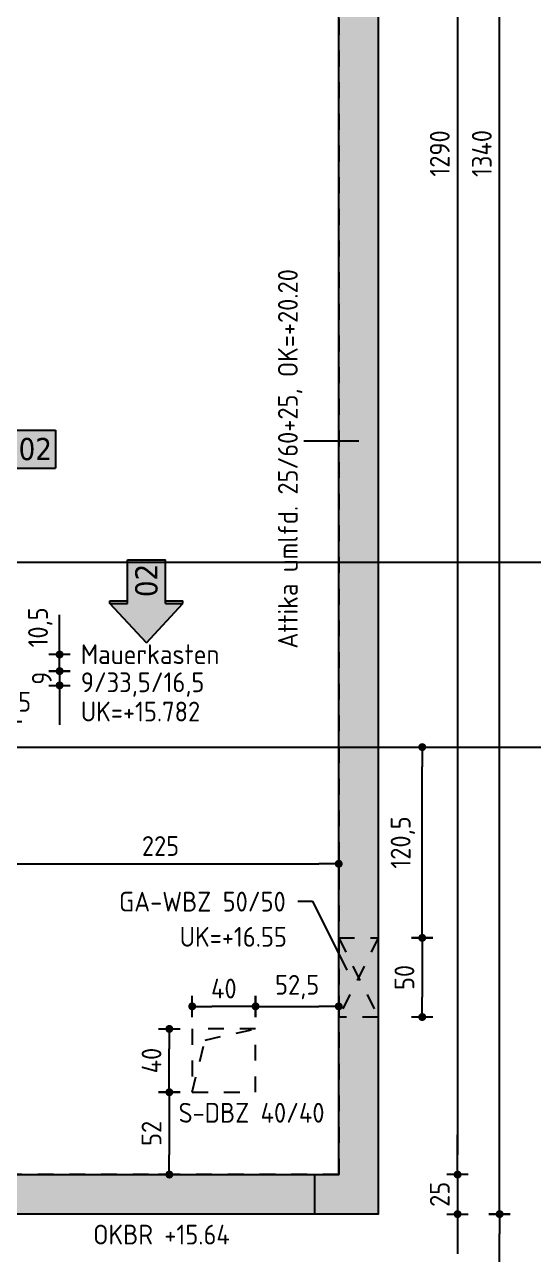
# Model space of a CAD drawing. Extents: x 22 to 185, y 12 to 71.
# Drawn here: x 56.49 to 59.7, y 42.51 to 50.28 of the extents above; entities that cross this region are included whole.
import ezdxf
from ezdxf.enums import TextEntityAlignment as Align

# ---------------------------------------------------------------- set-up
doc = ezdxf.new("R2010")
doc.units = 0
doc.header["$LTSCALE"] = 0.5
doc.header["$MEASUREMENT"] = 0
doc.header["$PDSIZE"] = 0.15
for name, pattern in [('AUSGEZOGEN', [1000.01, 1000, 0.01]), ('HIDDEN2', [0.187, 0.125, -0.062]), ('PUNKT', [0.175, 0.05, -0.125])]:
    doc.linetypes.add(name, pattern=pattern)
doc.layers.get('0').update_dxf_attribs({"linetype": 'CONTINUOUS'})
doc.layers.get('Defpoints').update_dxf_attribs({"linetype": 'CONTINUOUS'})
for name, color, linetype in [('ACHSEN', 7, 'CONTINUOUS'), ('Attika DG', 7, 'CONTINUOUS'), ('BETON', 7, 'CONTINUOUS'), ('DD', 7, 'CONTINUOUS'), ('grau_hell', 7, 'CONTINUOUS'), ('grau_mittel', 7, 'CONTINUOUS'), ('HILFE', 7, 'CONTINUOUS'), ('index', 7, 'CONTINUOUS'), ('MASSE', 7, 'CONTINUOUS'), ('OBJEKT', 7, 'CONTINUOUS'), ('TEXT', 7, 'CONTINUOUS'), ('WD', 7, 'CONTINUOUS')]:
    doc.layers.add(name, color=color, linetype=linetype)
doc.layers.add('NOPLOT', color=7, linetype='CONTINUOUS', plot=False)
doc.styles.add('HELV', font='tahoma.ttf')
doc.styles.add('TXT', font='isocp.shx')
doc.dimstyles.new('DOT_I', dxfattribs={"dimscale": 0.5, "dimtxt": 0.25, "dimasz": 0.25, "dimexe": 0.1, "dimexo": 0.3, "dimgap": 0.1, "dimtad": 1, "dimdec": 3, "dimzin": 3, "dimtxsty": 'TXT', "dimblk": 'DOT', "dimblk1": 'DOT', "dimblk2": 'DOT', "dimsah": 1, "dimcen": 0.1, "dimse1": 1, "dimse2": 1, "dimazin": 0, "dimtfac": 1, "dimtdec": 4, "dimtix": 1, "dimtmove": 2, "dimatfit": 3, "dimldrblk": 'DOT', "dimfxl": 0, "dimtvp": 1, "dimtolj": 1, "dimtzin": 0, "dimarcsym": 0})

# ---------------------------------------------------------------- blocks, each defined once
blk = doc.blocks.new('DG')
at = {"color": 0, "linetype": 'ByBlock', "lineweight": -2}
blk.add_lwpolyline([(7.8, 13.4), (31.25, 13.4), (31.25, 15.77), (35.275, 15.77), (35.275, 0), (34.875, 0), (34.875, 0.25), (35.025, 0.25), (35.025, 15.57), (31.45, 15.57), (31.45, 13.15), (7.6, 13.15)], dxfattribs=at)
blk = doc.blocks.new('Aufkantung')
at = {"color": 0, "linetype": 'ByBlock', "lineweight": -2}
for points in [[(-0.1, 10.25), (-0.05, 10.25), (-0.05, 13.4), (35.175, 13.4), (35.175, 0), (-0.1, 0)], [(0.15, 13.15), (34.925, 13.15), (34.925, 0.25), (0.15, 0.25)]]:
    blk.add_lwpolyline(points, close=True, dxfattribs=at)
blk = doc.blocks.new('DOT')
at = {"layer": 'MASSE', "color": 7, "linetype": 'Continuous'}
for p, q in [((0, 0), (-1, 0)), ((0, 0.54), (0, -0.54))]:
    blk.add_line(p, q, dxfattribs=at)
at = {"layer": 'MASSE', "color": 7, "linetype": 'Continuous', "const_width": 0.2}
blk.add_lwpolyline([(-0.1, 0, 1), (0.1, 0, 1)], format="xyb", close=True, dxfattribs=at)
blk = doc.blocks.new('*D202')
at = {"layer": 'Defpoints', "color": 0, "linetype": 'AUSGEZOGEN', "transparency": 16777216}
for p in [(59.2246, 55.9185), (59.2246, 43.0185), (59.2246, 43.0185)]:
    blk.add_point(p, dxfattribs=at)
at = {"layer": 'MASSE', "color": 0, "linetype": 'AUSGEZOGEN', "lineweight": -2, "transparency": 16777216}
blk.add_line((59.2246, 55.7935), (59.2246, 43.1435), dxfattribs=at)
at = {"layer": 'MASSE', "color": 0, "linetype": 'AUSGEZOGEN', "lineweight": -2, "transparency": 16777216, "xscale": 0.125, "yscale": 0.125, "zscale": 0.125}
for p, rotation in [((59.2246, 55.9185), 90), ((59.2246, 43.0185), 270)]:
    blk.add_blockref('DOT', p, dxfattribs=dict(at, rotation=rotation))
at = {"layer": 'MASSE', "color": 0, "linetype": 'AUSGEZOGEN', "transparency": 16777216, "insert": (59.1121, 49.4685), "char_height": 0.125, "attachment_point": 5, "rotation": 90, "style": 'TXT'}
blk.add_mtext('\\A1;1290', dxfattribs=at)
blk = doc.blocks.new('*D203')
at = {"layer": 'Defpoints', "color": 0, "linetype": 'AUSGEZOGEN', "transparency": 16777216}
for p in [(59.2246, 43.0185), (59.2246, 42.7685), (59.2246, 42.7685)]:
    blk.add_point(p, dxfattribs=at)
at = {"layer": 'MASSE', "color": 0, "linetype": 'AUSGEZOGEN', "lineweight": -2, "transparency": 16777216}
for p, q in [((59.2246, 43.1435), (59.2246, 43.2685)), ((59.2246, 43.0185), (59.2246, 42.7685)), ((59.2246, 42.6435), (59.2246, 42.5185))]:
    blk.add_line(p, q, dxfattribs=at)
at = {"layer": 'MASSE', "color": 0, "linetype": 'AUSGEZOGEN', "lineweight": -2, "transparency": 16777216, "xscale": 0.125, "yscale": 0.125, "zscale": 0.125}
for p, rotation in [((59.2246, 43.0185), 270), ((59.2246, 42.7685), 90)]:
    blk.add_blockref('DOT', p, dxfattribs=dict(at, rotation=rotation))
at = {"layer": 'MASSE', "color": 0, "linetype": 'AUSGEZOGEN', "transparency": 16777216, "insert": (59.1121, 42.8935), "char_height": 0.125, "attachment_point": 5, "rotation": 90, "style": 'TXT'}
blk.add_mtext('\\A1;25', dxfattribs=at)
blk = doc.blocks.new('*D204')
at = {"layer": 'Defpoints', "color": 0, "linetype": 'AUSGEZOGEN', "transparency": 16777216}
for p in [(59.4901, 56.1685), (59.4901, 56.1685), (59.4901, 42.7685)]:
    blk.add_point(p, dxfattribs=at)
at = {"layer": 'MASSE', "color": 0, "linetype": 'AUSGEZOGEN', "lineweight": -2, "transparency": 16777216}
blk.add_line((59.4901, 42.8935), (59.4901, 56.0435), dxfattribs=at)
at = {"layer": 'MASSE', "color": 0, "linetype": 'AUSGEZOGEN', "lineweight": -2, "transparency": 16777216, "xscale": 0.125, "yscale": 0.125, "zscale": 0.125}
for p, rotation in [((59.4901, 56.1685), 90), ((59.4901, 42.7685), 270)]:
    blk.add_blockref('DOT', p, dxfattribs=dict(at, rotation=rotation))
at = {"layer": 'MASSE', "color": 0, "linetype": 'AUSGEZOGEN', "transparency": 16777216, "insert": (59.3776, 49.4685), "char_height": 0.125, "attachment_point": 5, "rotation": 90, "style": 'TXT'}
blk.add_mtext('\\A1;1340', dxfattribs=at)
blk = doc.blocks.new('*D226')
at = {"layer": 'Defpoints', "color": 0, "linetype": 'AUSGEZOGEN', "transparency": 16777216}
for p in [(56.2244, 44.9814), (58.4744, 44.9814), (58.4744, 44.9814)]:
    blk.add_point(p, dxfattribs=at)
at = {"layer": 'MASSE', "color": 0, "linetype": 'AUSGEZOGEN', "lineweight": -2, "transparency": 16777216}
blk.add_line((56.3494, 44.9814), (58.3494, 44.9814), dxfattribs=at)
at = {"layer": 'MASSE', "color": 0, "linetype": 'AUSGEZOGEN', "lineweight": -2, "transparency": 16777216, "xscale": 0.125, "yscale": 0.125, "zscale": 0.125, "rotation": 180}
blk.add_blockref('DOT', (56.2244, 44.9814), dxfattribs=at)
at = {"layer": 'MASSE', "color": 0, "linetype": 'AUSGEZOGEN', "lineweight": -2, "transparency": 16777216, "xscale": 0.125, "yscale": 0.125, "zscale": 0.125}
blk.add_blockref('DOT', (58.4744, 44.9814), dxfattribs=at)
at = {"layer": 'MASSE', "color": 0, "linetype": 'AUSGEZOGEN', "transparency": 16777216, "insert": (57.3494, 45.0939), "char_height": 0.125, "attachment_point": 5, "style": 'TXT'}
blk.add_mtext('\\A1;225', dxfattribs=at)
blk = doc.blocks.new('*D79')
at = {"layer": 'Defpoints', "color": 0, "linetype": 'AUSGEZOGEN', "transparency": 16777216}
for p in [(57.5494, 44.0808), (57.5494, 44.0808), (57.9494, 44.0808)]:
    blk.add_point(p, dxfattribs=at)
at = {"layer": 'MASSE', "color": 0, "linetype": 'AUSGEZOGEN', "lineweight": -2, "transparency": 16777216}
blk.add_line((57.8244, 44.0808), (57.6744, 44.0808), dxfattribs=at)
at = {"layer": 'MASSE', "color": 0, "linetype": 'AUSGEZOGEN', "lineweight": -2, "transparency": 16777216, "xscale": 0.125, "yscale": 0.125, "zscale": 0.125, "rotation": 180}
blk.add_blockref('DOT', (57.5494, 44.0808), dxfattribs=at)
at = {"layer": 'MASSE', "color": 0, "linetype": 'AUSGEZOGEN', "lineweight": -2, "transparency": 16777216, "xscale": 0.125, "yscale": 0.125, "zscale": 0.125}
blk.add_blockref('DOT', (57.9494, 44.0808), dxfattribs=at)
at = {"layer": 'MASSE', "color": 0, "linetype": 'AUSGEZOGEN', "transparency": 16777216, "insert": (57.7494, 44.1933), "char_height": 0.125, "attachment_point": 5, "style": 'TXT'}
blk.add_mtext('\\A1;40', dxfattribs=at)
blk = doc.blocks.new('*D80')
at = {"layer": 'Defpoints', "color": 0, "linetype": 'AUSGEZOGEN', "transparency": 16777216}
for p in [(57.9494, 44.0808), (58.4744, 44.0808), (58.4744, 44.0808)]:
    blk.add_point(p, dxfattribs=at)
at = {"layer": 'MASSE', "color": 0, "linetype": 'AUSGEZOGEN', "lineweight": -2, "transparency": 16777216}
blk.add_line((58.0744, 44.0808), (58.3494, 44.0808), dxfattribs=at)
at = {"layer": 'MASSE', "color": 0, "linetype": 'AUSGEZOGEN', "lineweight": -2, "transparency": 16777216, "xscale": 0.125, "yscale": 0.125, "zscale": 0.125, "rotation": 180}
blk.add_blockref('DOT', (57.9494, 44.0808), dxfattribs=at)
at = {"layer": 'MASSE', "color": 0, "linetype": 'AUSGEZOGEN', "lineweight": -2, "transparency": 16777216, "xscale": 0.125, "yscale": 0.125, "zscale": 0.125}
blk.add_blockref('DOT', (58.4744, 44.0808), dxfattribs=at)
at = {"layer": 'MASSE', "color": 0, "linetype": 'AUSGEZOGEN', "transparency": 16777216, "insert": (58.2119, 44.2027), "char_height": 0.125, "attachment_point": 5, "style": 'TXT'}
blk.add_mtext('\\A1;52,5', dxfattribs=at)
blk = doc.blocks.new('*D81')
at = {"layer": 'Defpoints', "color": 0, "linetype": 'AUSGEZOGEN', "transparency": 16777216}
for p in [(57.405, 43.9385), (57.405, 43.9385), (57.405, 43.5385)]:
    blk.add_point(p, dxfattribs=at)
at = {"layer": 'MASSE', "color": 0, "linetype": 'AUSGEZOGEN', "lineweight": -2, "transparency": 16777216}
blk.add_line((57.405, 43.6635), (57.405, 43.8135), dxfattribs=at)
at = {"layer": 'MASSE', "color": 0, "linetype": 'AUSGEZOGEN', "lineweight": -2, "transparency": 16777216, "xscale": 0.125, "yscale": 0.125, "zscale": 0.125}
for p, rotation in [((57.405, 43.9385), 90), ((57.405, 43.5385), 270)]:
    blk.add_blockref('DOT', p, dxfattribs=dict(at, rotation=rotation))
at = {"layer": 'MASSE', "color": 0, "linetype": 'AUSGEZOGEN', "transparency": 16777216, "insert": (57.2925, 43.7385), "char_height": 0.125, "attachment_point": 5, "rotation": 90, "style": 'TXT'}
blk.add_mtext('\\A1;40', dxfattribs=at)
blk = doc.blocks.new('*D82')
at = {"layer": 'Defpoints', "color": 0, "linetype": 'AUSGEZOGEN', "transparency": 16777216}
for p in [(57.405, 43.5385), (57.405, 43.0185), (57.405, 43.0185)]:
    blk.add_point(p, dxfattribs=at)
at = {"layer": 'MASSE', "color": 0, "linetype": 'AUSGEZOGEN', "lineweight": -2, "transparency": 16777216}
blk.add_line((57.405, 43.4135), (57.405, 43.1435), dxfattribs=at)
at = {"layer": 'MASSE', "color": 0, "linetype": 'AUSGEZOGEN', "lineweight": -2, "transparency": 16777216, "xscale": 0.125, "yscale": 0.125, "zscale": 0.125}
for p, rotation in [((57.405, 43.5385), 90), ((57.405, 43.0185), 270)]:
    blk.add_blockref('DOT', p, dxfattribs=dict(at, rotation=rotation))
at = {"layer": 'MASSE', "color": 0, "linetype": 'AUSGEZOGEN', "transparency": 16777216, "insert": (57.2925, 43.2785), "char_height": 0.125, "attachment_point": 5, "rotation": 90, "style": 'TXT'}
blk.add_mtext('\\A1;52', dxfattribs=at)
blk = doc.blocks.new('*D285')
at = {"layer": 'Defpoints', "color": 0, "linetype": 'AUSGEZOGEN', "transparency": 16777216}
for p in [(59.0016, 45.7185), (59.0016, 45.7185), (59.0016, 44.5135)]:
    blk.add_point(p, dxfattribs=at)
at = {"layer": 'MASSE', "color": 0, "linetype": 'AUSGEZOGEN', "lineweight": -2, "transparency": 16777216}
blk.add_line((59.0016, 44.6385), (59.0016, 45.5935), dxfattribs=at)
at = {"layer": 'MASSE', "color": 0, "linetype": 'AUSGEZOGEN', "lineweight": -2, "transparency": 16777216, "xscale": 0.125, "yscale": 0.125, "zscale": 0.125}
for p, rotation in [((59.0016, 45.7185), 90), ((59.0016, 44.5135), 270)]:
    blk.add_blockref('DOT', p, dxfattribs=dict(at, rotation=rotation))
at = {"layer": 'MASSE', "color": 0, "linetype": 'AUSGEZOGEN', "transparency": 16777216, "insert": (58.8797, 45.116), "char_height": 0.125, "attachment_point": 5, "rotation": 90, "style": 'TXT'}
blk.add_mtext('\\A1;120,5', dxfattribs=at)
blk = doc.blocks.new('*D286')
at = {"layer": 'Defpoints', "color": 0, "linetype": 'AUSGEZOGEN', "transparency": 16777216}
for p in [(59.0016, 44.5135), (59.0016, 44.0135), (59.0016, 44.0135)]:
    blk.add_point(p, dxfattribs=at)
at = {"layer": 'MASSE', "color": 0, "linetype": 'AUSGEZOGEN', "lineweight": -2, "transparency": 16777216}
blk.add_line((59.0016, 44.3885), (59.0016, 44.1385), dxfattribs=at)
at = {"layer": 'MASSE', "color": 0, "linetype": 'AUSGEZOGEN', "lineweight": -2, "transparency": 16777216, "xscale": 0.125, "yscale": 0.125, "zscale": 0.125}
for p, rotation in [((59.0016, 44.5135), 90), ((59.0016, 44.0135), 270)]:
    blk.add_blockref('DOT', p, dxfattribs=dict(at, rotation=rotation))
at = {"layer": 'MASSE', "color": 0, "linetype": 'AUSGEZOGEN', "transparency": 16777216, "insert": (58.8891, 44.2635), "char_height": 0.125, "attachment_point": 5, "rotation": 90, "style": 'TXT'}
blk.add_mtext('\\A1;50', dxfattribs=at)
blk = doc.blocks.new('*D296')
at = {"layer": 'Defpoints', "color": 0, "linetype": 'AUSGEZOGEN', "transparency": 16777216}
for p in [(59.4901, 42.7685), (59.4901, 42.7685), (59.4901, 39.1435)]:
    blk.add_point(p, dxfattribs=at)
at = {"layer": 'MASSE', "color": 0, "linetype": 'AUSGEZOGEN', "lineweight": -2, "transparency": 16777216}
blk.add_line((59.4901, 39.2685), (59.4901, 42.6435), dxfattribs=at)
at = {"layer": 'MASSE', "color": 0, "linetype": 'AUSGEZOGEN', "lineweight": -2, "transparency": 16777216, "xscale": 0.125, "yscale": 0.125, "zscale": 0.125}
for p, rotation in [((59.4901, 42.7685), 90), ((59.4901, 39.1435), 270)]:
    blk.add_blockref('DOT', p, dxfattribs=dict(at, rotation=rotation))
at = {"layer": 'MASSE', "color": 0, "linetype": 'AUSGEZOGEN', "transparency": 16777216, "insert": (59.3682, 40.956), "char_height": 0.125, "attachment_point": 5, "rotation": 90, "style": 'TXT'}
blk.add_mtext('\\A1;362,5', dxfattribs=at)
blk = doc.blocks.new('hin_ind5')
at = {"layer": 'grau_hell', "linetype": 'AUSGEZOGEN'}
h = blk.add_hatch(color=9, dxfattribs=at)
h.dxf.hatch_style = 2
h.paths.add_polyline_path([(0, 0), (0.619, -0.577), (0.619, -0.3), (1.306, -0.3), (1.306, 0.3), (0.619, 0.3), (0.619, 0.577)])
h.paths.add_polyline_path([(0.34, -0.274), (1.311, -0.274), (1.311, 0.274), (0.34, 0.274)], flags=9)
at = {"layer": 'OBJEKT', "linetype": 'AUSGEZOGEN'}
for points in [[(0.619, 0.3), (0.66, 0.3), (0.66, 0.577), (0.619, 0.577)], [(0.619, -0.577), (0.66, -0.577), (0.66, -0.3), (0.619, -0.3)]]:
    blk.add_hatch(color=1, dxfattribs=at).paths.add_polyline_path(points)
at = {"layer": 'OBJEKT', "color": 1, "linetype": 'AUSGEZOGEN'}
for p, q in [((0, 0), (0.619, 0.577)), ((0.619, 0.577), (0.619, 0.3)), ((0.619, 0.577), (0.66, 0.577)), ((0.66, 0.577), (0.66, 0.3)), ((0.619, 0.3), (1.306, 0.3)), ((1.306, 0.3), (1.306, -0.3)), ((0, 0), (0.619, -0.577)), ((0.619, -0.3), (0.619, -0.577)), ((0.619, -0.3), (1.306, -0.3)), ((0.66, -0.3), (0.66, -0.577))]:
    blk.add_line(p, q, dxfattribs=at)
at = {"layer": 'OBJEKT', "color": 7, "linetype": 'AUSGEZOGEN'}
blk.add_line((0.619, -0.577), (0.66, -0.577), dxfattribs=at)
at = {"layer": 'index', "color": 1, "linetype": 'Continuous', "style": 'HELV'}
blk.add_attdef('INDEX', text='', height=0.35, rotation=360, dxfattribs=at).set_placement((1.259, 0), align=Align.MIDDLE_RIGHT)
blk = doc.blocks.new('*D149')
at = {"layer": 'Defpoints', "color": 0, "linetype": 'AUSGEZOGEN', "transparency": 16777216}
for p in [(56.0594, 45.8805), (56.0594, 45.8805), (56.2244, 45.8805)]:
    blk.add_point(p, dxfattribs=at)
at = {"layer": 'MASSE', "color": 0, "linetype": 'AUSGEZOGEN', "lineweight": -2, "transparency": 16777216}
for p, q in [((55.9344, 45.8805), (55.8094, 45.8805)), ((56.2244, 45.8805), (56.0594, 45.8805)), ((56.3494, 45.8805), (56.4744, 45.8805))]:
    blk.add_line(p, q, dxfattribs=at)
at = {"layer": 'MASSE', "color": 0, "linetype": 'AUSGEZOGEN', "lineweight": -2, "transparency": 16777216, "xscale": 0.125, "yscale": 0.125, "zscale": 0.125}
blk.add_blockref('DOT', (56.0594, 45.8805), dxfattribs=at)
at = {"layer": 'MASSE', "color": 0, "linetype": 'AUSGEZOGEN', "lineweight": -2, "transparency": 16777216, "xscale": 0.125, "yscale": 0.125, "zscale": 0.125, "rotation": 180}
blk.add_blockref('DOT', (56.2244, 45.8805), dxfattribs=at)
at = {"layer": 'MASSE', "color": 0, "linetype": 'AUSGEZOGEN', "transparency": 16777216, "insert": (56.4041, 45.9904), "char_height": 0.125, "attachment_point": 5, "style": 'TXT'}
blk.add_mtext('\\A1;16,5', dxfattribs=at)
blk = doc.blocks.new('*D150')
at = {"layer": 'Defpoints', "color": 0, "linetype": 'AUSGEZOGEN', "transparency": 16777216}
for p in [(56.7126, 46.3035), (56.7126, 46.3035), (56.7126, 46.1985)]:
    blk.add_point(p, dxfattribs=at)
at = {"layer": 'MASSE', "color": 0, "linetype": 'AUSGEZOGEN', "lineweight": -2, "transparency": 16777216}
for p, q in [((56.7126, 46.4285), (56.7126, 46.5535)), ((56.7126, 46.1985), (56.7126, 46.3035)), ((56.7126, 46.0735), (56.7126, 45.9485))]:
    blk.add_line(p, q, dxfattribs=at)
at = {"layer": 'MASSE', "color": 0, "linetype": 'AUSGEZOGEN', "lineweight": -2, "transparency": 16777216, "xscale": 0.125, "yscale": 0.125, "zscale": 0.125}
for p, rotation in [((56.7126, 46.3035), 270), ((56.7126, 46.1985), 90)]:
    blk.add_blockref('DOT', p, dxfattribs=dict(at, rotation=rotation))
at = {"layer": 'MASSE', "color": 0, "linetype": 'AUSGEZOGEN', "transparency": 16777216, "insert": (56.5907, 46.4744), "char_height": 0.125, "attachment_point": 5, "rotation": 90, "style": 'TXT'}
blk.add_mtext('\\A1;10,5', dxfattribs=at)
blk = doc.blocks.new('*D151')
at = {"layer": 'Defpoints', "color": 0, "linetype": 'AUSGEZOGEN', "transparency": 16777216}
for p in [(56.7126, 46.1985), (56.7126, 46.1085), (56.7126, 46.1085)]:
    blk.add_point(p, dxfattribs=at)
at = {"layer": 'MASSE', "color": 0, "linetype": 'AUSGEZOGEN', "lineweight": -2, "transparency": 16777216}
for p, q in [((56.7126, 46.3235), (56.7126, 46.4485)), ((56.7126, 46.1985), (56.7126, 46.1085)), ((56.7126, 45.9835), (56.7126, 45.8585))]:
    blk.add_line(p, q, dxfattribs=at)
at = {"layer": 'MASSE', "color": 0, "linetype": 'AUSGEZOGEN', "lineweight": -2, "transparency": 16777216, "xscale": 0.125, "yscale": 0.125, "zscale": 0.125}
for p, rotation in [((56.7126, 46.1985), 270), ((56.7126, 46.1085), 90)]:
    blk.add_blockref('DOT', p, dxfattribs=dict(at, rotation=rotation))
at = {"layer": 'MASSE', "color": 0, "linetype": 'AUSGEZOGEN', "transparency": 16777216, "insert": (56.6001, 46.1535), "char_height": 0.125, "attachment_point": 5, "rotation": 90, "style": 'TXT'}
blk.add_mtext('\\A1;9', dxfattribs=at)

msp = doc.modelspace()

# ---------------------------------------------------------------- hatches: boundary and pattern name
at = {"layer": 'Attika DG', "linetype": 'AUSGEZOGEN'}
h = msp.add_hatch(dxfattribs=at)
h.set_pattern_fill('DOTS', color=102, scale=0.8, double=1)
h.set_pattern_definition([(0, (-55.08557, 30.19388), (0.025, 0.05), [0, -0.05])])
h.paths.add_polyline_path([(58.7244, 56.1685), (23.4994, 56.1685), (23.4994, 53.0185), (23.4494, 53.0185), (23.4494, 42.7685), (58.7244, 42.7685)])
h.paths.add_polyline_path([(23.6994, 55.9185), (58.4744, 55.9185), (58.4744, 43.0185), (23.6994, 43.0185)], flags=16)
at = {"layer": 'grau_mittel'}
h = msp.add_hatch(color=61, dxfattribs=at)
h.paths.add_polyline_path([(32.4794, 43.0185), (32.4794, 42.7685), (56.3744, 42.7685), (56.3744, 43.0185)])
h.paths.add_polyline_path([(53.2744, 45.8435), (53.2744, 47.8185), (55.9744, 47.8185), (55.9744, 47.3535), (56.2244, 47.3535), (56.2244, 48.0685), (53.0244, 48.0685), (53.0244, 45.5935), (56.2244, 45.5935), (56.2244, 46.3035), (55.9744, 46.3035), (55.9744, 45.8435)])
h.paths.add_polyline_path([(50.1244, 49.4635), (50.1244, 49.1635), (50.4244, 49.1635), (50.4244, 49.4635)])
h.paths.add_polyline_path([(45.8244, 49.4635), (45.5244, 49.4635), (45.5244, 49.1635), (45.8244, 49.1635)])
h.paths.add_polyline_path([(42.0744, 49.4635), (41.7744, 49.4635), (41.7744, 49.1635), (42.0744, 49.1635)])
h.paths.add_polyline_path([(33.8344, 49.1635), (33.8344, 49.4635), (33.5344, 49.4635), (33.5344, 49.1635)])
h.paths.add_polyline_path([(58.4744, 56.1685), (58.4744, 43.0185), (58.3244, 43.0185), (58.3244, 42.7685), (58.7244, 42.7685), (58.7244, 56.1685)])
h.paths.add_polyline_path([(31.0494, 56.1685), (31.0494, 55.9185), (54.8994, 55.9185), (54.8994, 56.1685)])
h.paths.add_polyline_path([(23.7344, 55.9185), (23.7344, 56.1685), (23.5744, 56.1685), (23.5744, 53.0185), (23.5244, 53.0185), (23.5244, 42.7685), (29.7194, 42.7685), (29.7194, 43.0185), (23.7344, 43.0185)])
h.paths.add_polyline_path([(27.2244, 56.1685), (27.2244, 50.5935), (27.4744, 50.5935), (27.4744, 56.1685)], flags=17)

# ---------------------------------------------------------------- linework, layer by layer
at = {"layer": 'ACHSEN', "color": 140, "linetype": 'AUSGEZOGEN'}
msp.add_line((21.7994, 45.7185), (64.8994, 45.7185), dxfattribs=at)
at = {"layer": 'DD', "color": 7, "linetype": 'HIDDEN2'}
for p, q in [((57.631, 43.8682), (57.9494, 43.9385)), ((57.5494, 43.5385), (57.631, 43.8682))]:
    msp.add_line(p, q, dxfattribs=at)
msp.add_lwpolyline([(57.9494, 43.9385), (57.5494, 43.9385), (57.5494, 43.5385), (57.9494, 43.5385)], close=True, dxfattribs=at)
at = {"layer": 'HILFE', "color": 102, "linetype": 'AUSGEZOGEN'}
for p, q in [((58.6007, 47.6508), (58.2542, 47.6508)), ((58.217, 44.7445), (58.308, 44.7445)), ((58.308, 44.7445), (58.5259, 44.3087))]:
    msp.add_line(p, q, dxfattribs=at)
at = {"layer": 'NOPLOT', "color": 191, "linetype": 'AUSGEZOGEN'}
msp.add_line((22.6037, 46.8868), (64.0391, 46.8868), dxfattribs=at)
at = {"layer": 'OBJEKT', "color": 7, "linetype": 'AUSGEZOGEN'}
for p, q in [((56.3744, 43.0185), (58.3244, 43.0185)), ((58.3244, 42.7685), (56.3744, 42.7685))]:
    msp.add_line(p, q, dxfattribs=at)
at = {"layer": 'WD', "color": 7, "linetype": 'HIDDEN2'}
for p, q in [((58.4744, 44.5135), (58.7244, 44.0135)), ((58.7244, 44.5135), (58.4744, 44.0133))]:
    msp.add_line(p, q, dxfattribs=at)
msp.add_lwpolyline([(58.4744, 44.5135), (58.7244, 44.5135), (58.7244, 44.0135), (58.4744, 44.0135)], close=True, dxfattribs=at)

# ---------------------------------------------------------------- block references
at = {"layer": 'Attika DG', "color": 102, "linetype": 'PUNKT'}
msp.add_blockref('Aufkantung', (23.5494, 42.7685), dxfattribs=at)
at = {"layer": 'BETON', "color": 6, "linetype": 'AUSGEZOGEN'}
msp.add_blockref('DG', (23.4494, 42.7685), dxfattribs=at)
at = {"layer": 'index', "color": 7, "linetype": 'AUSGEZOGEN'}
ref = msp.add_blockref('hin_ind5', (56.1637, 47.6015), dxfattribs=dict(at, xscale=0.4, yscale=0.4, zscale=0.4))
ref.add_attrib('INDEX', '02', dxfattribs={"color": 1, "linetype": 'Continuous', "height": 0.14, "style": 'HELV'}).set_placement((56.664, 47.6015), align=Align.MIDDLE_RIGHT)
ref = msp.add_blockref('hin_ind5', (57.26, 46.3783), dxfattribs=dict(at, xscale=0.4, yscale=0.4, zscale=0.4, rotation=90))
ref.add_attrib('INDEX', '02', dxfattribs={"color": 1, "linetype": 'Continuous', "height": 0.14, "rotation": 90, "style": 'HELV'}).set_placement((57.26, 46.8765), align=Align.MIDDLE_RIGHT)

# ---------------------------------------------------------------- texts
at = {"layer": 'TEXT', "color": 7, "linetype": 'AUSGEZOGEN', "style": 'TXT'}
msp.add_text('Attika umlfd. 25/60+25, OK=+20.20', height=0.125, rotation=90, dxfattribs=at).set_placement((58.2159, 46.3405))
for s, p in [('Mauerkasten', (56.8463, 46.2427)), ('9/33,5/16,5', (56.8463, 46.0656)), ('UK=+15.782', (56.8463, 45.8806)), ('GA-WBZ 50/50', (57.0878, 44.6799)), ('UK=+16.55', (57.4706, 44.4576)), ('S-DBZ 40/40', (57.4633, 43.3462)), ('OKBR +15.64', (56.9243, 42.5767))]:
    msp.add_text(s, height=0.125, dxfattribs=at).set_placement(p)

# ---------------------------------------------------------------- dimensions: what is measured, and where the dimension line sits
at = {"layer": 'MASSE', "color": 7, "linetype": 'AUSGEZOGEN'}
for base, p1, p2, override, picture, middle in [((59.4901, 56.1685), (59.4901, 42.7685), (59.4901, 56.1685), {"dimdec": 0, "dimlfac": 100}, '*D204', (59.3776, 49.4685)), ((59.2246, 43.0185), (59.2246, 55.9185), (59.2246, 43.0185), {"dimdec": 0, "dimlfac": 100}, '*D202', (59.1121, 49.4685)), ((56.7126, 46.1085), (56.7126, 46.1985), (56.7126, 46.1085), {"dimdec": 0, "dimlfac": 100}, '*D151', (56.6001, 46.1535)), ((59.0016, 45.7185), (59.0016, 44.5135), (59.0016, 45.7185), {"dimdec": 1, "dimlfac": 100}, '*D285', (58.8797, 45.116)), ((59.0016, 44.0135), (59.0016, 44.5135), (59.0016, 44.0135), {"dimdec": 0, "dimlfac": 100}, '*D286', (58.8891, 44.2635)), ((57.405, 43.9385), (57.405, 43.5385), (57.405, 43.9385), {"dimdec": 0, "dimlfac": 100}, '*D81', (57.2925, 43.7385)), ((57.405, 43.0185), (57.405, 43.5385), (57.405, 43.0185), {"dimdec": 0, "dimlfac": 100}, '*D82', (57.2925, 43.2785)), ((59.2246, 42.7685), (59.2246, 43.0185), (59.2246, 42.7685), {"dimdec": 0, "dimlfac": 100}, '*D203', (59.1121, 42.8935)), ((59.4901, 42.7685), (59.4901, 39.1435), (59.4901, 42.7685), {"dimdec": 1, "dimlfac": 100}, '*D296', (59.3682, 40.956))]:
    dim = msp.add_linear_dim(base=base, p1=p1, p2=p2, angle=90, dimstyle='DOT_I', override=override, dxfattribs=at)
    dim.commit()
    dim.dimension.update_dxf_attribs({"geometry": picture, "text_midpoint": middle})
dim = msp.add_linear_dim(base=(56.7126, 46.3035), p1=(56.7126, 46.1985), p2=(56.7126, 46.3035), angle=90, dimstyle='DOT_I', override={"dimdec": 1, "dimlfac": 100}, dxfattribs=at)
dim.commit()
dim.dimension.update_dxf_attribs({"geometry": '*D150', "text_midpoint": (56.5907, 46.4744), "dimtype": 160})
dim = msp.add_linear_dim(base=(56.0594, 45.8805), p1=(56.2244, 45.8805), p2=(56.0594, 45.8805), dimstyle='DOT_I', override={"dimdec": 1, "dimlfac": 100}, dxfattribs=at)
dim.commit()
dim.dimension.update_dxf_attribs({"geometry": '*D149', "text_midpoint": (56.4041, 45.9904), "dimtype": 160})
for base, p1, p2, override, picture, middle in [((58.4744, 44.9814), (56.2244, 44.9814), (58.4744, 44.9814), {"dimdec": 0, "dimlfac": 100}, '*D226', (57.3494, 45.0939)), ((58.4744, 44.0808), (57.9494, 44.0808), (58.4744, 44.0808), {"dimdec": 1, "dimlfac": 100}, '*D80', (58.2119, 44.2027)), ((57.5494, 44.0808), (57.9494, 44.0808), (57.5494, 44.0808), {"dimdec": 0, "dimlfac": 100}, '*D79', (57.7494, 44.1933))]:
    dim = msp.add_linear_dim(base=base, p1=p1, p2=p2, dimstyle='DOT_I', override=override, dxfattribs=at)
    dim.commit()
    dim.dimension.update_dxf_attribs({"geometry": picture, "text_midpoint": middle})

doc.saveas('drawing.dxf')
